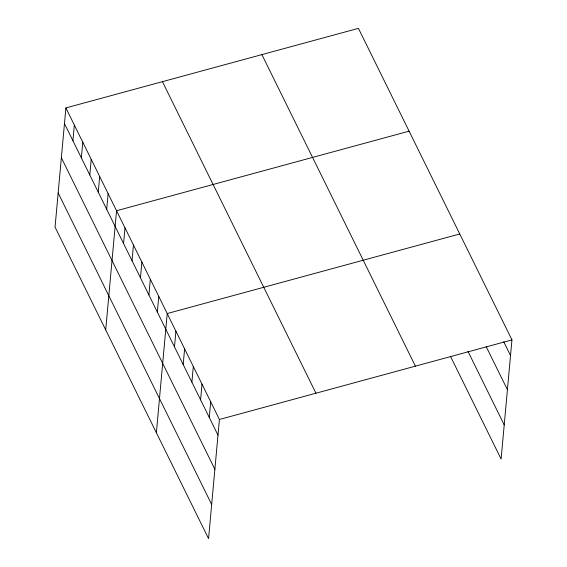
<?xml version="1.0" encoding="UTF-8"?>
<svg xmlns="http://www.w3.org/2000/svg" width="567" height="567" viewBox="0 0 567 567"><rect width="100%" height="100%" fill="white"/><g stroke="black" fill="none" stroke-linecap="round" stroke-linejoin="round"><path stroke-width="0.85" d="M65.892 107.928L55.049 227.105L208.564 538.65L219.415 419.474L65.892 107.928L358.436 28.35L511.951 339.895L501.108 459.072L450.425 356.218M72.916 140.722L74.341 125.066M81.357 157.86L82.782 142.197M89.799 174.997L91.223 159.334M98.247 192.128L99.672 176.465M106.688 209.266L108.113 193.602M105.71 329.916L116.554 210.74L409.098 131.161M123.571 243.534L125.002 227.87M132.019 260.671L133.443 245.008M140.46 277.802L141.885 262.145M148.901 294.939L150.326 279.276M157.35 312.077L158.774 296.413M156.372 432.727L167.215 313.544L459.752 233.973M174.487 346.862L175.912 331.199M183.191 364.517L184.615 348.854M191.887 382.172L193.312 366.509M200.59 399.827L202.015 384.164M209.287 417.482L210.711 401.819M219.415 419.474L511.951 339.895M503.716 341.738L510.527 355.559M486.238 346.735L507.415 389.72M467.903 351.228L504.212 424.91M261.897 54.609L415.413 366.154M162.431 81.669L315.947 393.214M64.468 123.592L217.983 435.137M61.364 157.746L214.879 469.292M58.16 192.943L211.675 504.488"/></g></svg>
